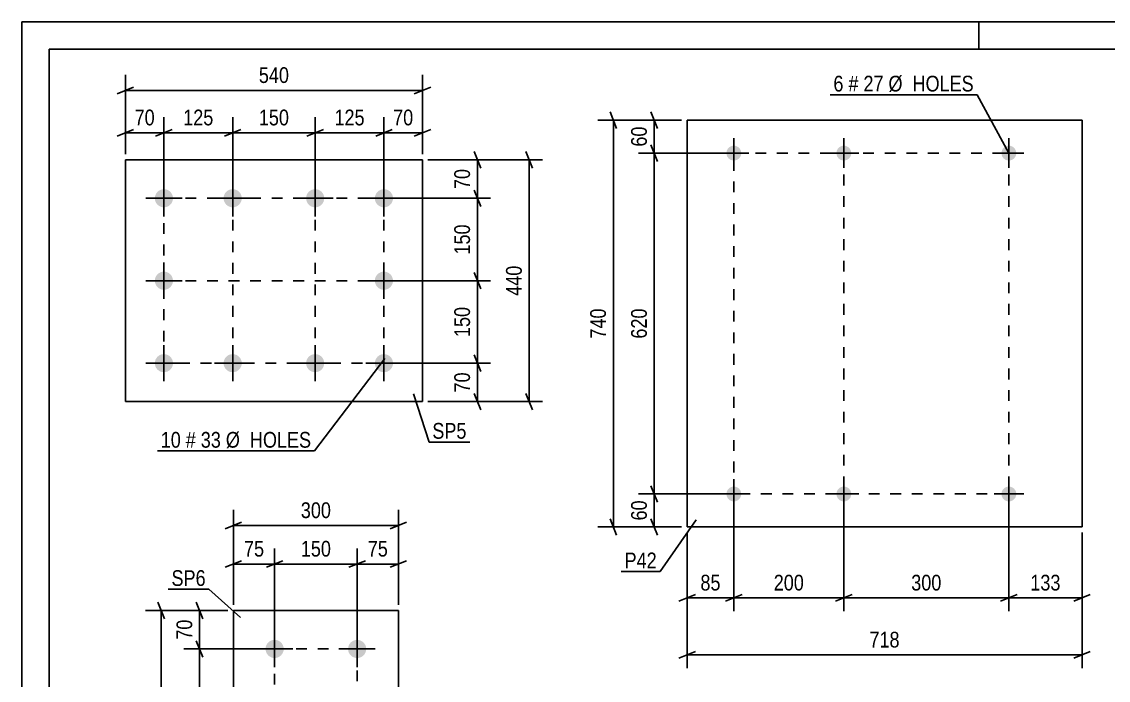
# Model space of a CAD drawing. Header units: millimetres. Extents: x 0 to 594, y 0 to 420.
# Drawn here: x 0 to 197.5, y 300.2 to 420 of the extents above; entities that cross this region are included whole.
import ezdxf

# ---------------------------------------------------------------- set-up
doc = ezdxf.new("R2010")
doc.units = ezdxf.units.MM
doc.linetypes.add('DXK_LINE_DOT2', pattern=[3.9198, 1.9599, -1.9599])
doc.styles.add('Arial Narrow', font='ARIALN.TTF', dxfattribs={"height": 0.2})

# ---------------------------------------------------------------- blocks, each defined once
blk = doc.blocks.new('Unknown-122574334-1163')
at = {"color": 5, "linetype": 'Continuous'}
for p, q in [((594, 420), (0, 420)), ((0, 420), (0, 0)), ((174, 415), (174, 420)), ((589, 415), (5, 415)), ((5, 415), (5, 5))]:
    blk.add_line(p, q, dxfattribs=at)
blk = doc.blocks.new('Part-122574334-15892 - 15891')
at = {"color": 2, "linetype": 'Continuous'}
for p, q in [((38.48, 268.91), (38.48, 312.91)), ((38.48, 312.91), (68.48, 312.91)), ((68.48, 312.91), (68.48, 268.91)), ((68.48, 268.91), (38.48, 268.91))]:
    blk.add_line(p, q, dxfattribs=at)
blk = doc.blocks.new('Bolt-122574334-15893 - 15891')
at = {"linetype": 'Continuous'}
for points in [[(45.98, 307.56, -1), (45.98, 304.26, -1)], [(60.98, 307.56, -1), (60.98, 304.26, -1)], [(45.98, 277.56, -1), (45.98, 274.26, -1)], [(60.98, 277.56, -1), (60.98, 274.26, -1)]]:
    blk.add_hatch(color=1, dxfattribs=at).paths.add_polyline_path(points)
at = {"color": 1, "linetype": 'Continuous'}
for p, q in [((45.98, 309.21), (45.98, 302.61)), ((60.98, 309.21), (60.98, 302.61)), ((42.68, 305.91), (49.28, 305.91)), ((57.68, 305.91), (64.28, 305.91)), ((45.98, 279.21), (45.98, 272.61)), ((60.98, 279.21), (60.98, 272.61)), ((42.68, 275.91), (49.28, 275.91)), ((57.68, 275.91), (64.28, 275.91))]:
    blk.add_line(p, q, dxfattribs=at)
blk = doc.blocks.new('Part-122574334-15901 - 15900')
at = {"color": 2, "linetype": 'Continuous'}
for p, q in [((18.85, 350.89), (18.85, 394.89)), ((18.85, 394.89), (72.85, 394.89)), ((72.85, 394.89), (72.85, 350.89)), ((72.85, 350.89), (18.85, 350.89))]:
    blk.add_line(p, q, dxfattribs=at)
blk = doc.blocks.new('Bolt-122574334-15902 - 15900')
at = {"linetype": 'Continuous'}
for points in [[(25.85, 389.54, -1), (25.85, 386.24, -1)], [(38.35, 389.54, -1), (38.35, 386.24, -1)], [(53.35, 389.54, -1), (53.35, 386.24, -1)], [(65.85, 389.54, -1), (65.85, 386.24, -1)], [(25.85, 374.54, -1), (25.85, 371.24, -1)], [(65.85, 374.54, -1), (65.85, 371.24, -1)], [(25.85, 359.54, -1), (25.85, 356.24, -1)], [(38.35, 359.54, -1), (38.35, 356.24, -1)], [(53.35, 359.54, -1), (53.35, 356.24, -1)], [(65.85, 359.54, -1), (65.85, 356.24, -1)]]:
    blk.add_hatch(color=1, dxfattribs=at).paths.add_polyline_path(points)
at = {"color": 1, "linetype": 'Continuous'}
for p, q in [((25.85, 391.19), (25.85, 384.59)), ((38.35, 391.19), (38.35, 384.59)), ((53.35, 391.19), (53.35, 384.59)), ((65.85, 391.19), (65.85, 384.59)), ((22.55, 387.89), (29.15, 387.89)), ((35.05, 387.89), (41.65, 387.89)), ((50.05, 387.89), (56.65, 387.89)), ((62.55, 387.89), (69.15, 387.89)), ((25.85, 376.19), (25.85, 369.59)), ((65.85, 376.19), (65.85, 369.59)), ((22.55, 372.89), (29.15, 372.89)), ((62.55, 372.89), (69.15, 372.89)), ((25.85, 361.19), (25.85, 354.59)), ((38.35, 361.19), (38.35, 354.59)), ((53.35, 361.19), (53.35, 354.59)), ((65.85, 361.19), (65.85, 354.59)), ((22.55, 357.89), (29.15, 357.89)), ((35.05, 357.89), (41.65, 357.89)), ((50.05, 357.89), (56.65, 357.89)), ((62.55, 357.89), (69.15, 357.89))]:
    blk.add_line(p, q, dxfattribs=at)
blk = doc.blocks.new('Part-122574334-15948 - 15947')
at = {"color": 2, "linetype": 'Continuous'}
for p, q in [((120.97, 328.1), (120.97, 402.1)), ((120.97, 402.1), (192.77, 402.1)), ((192.77, 402.1), (192.77, 328.1)), ((192.77, 328.1), (120.97, 328.1))]:
    blk.add_line(p, q, dxfattribs=at)
blk = doc.blocks.new('Bolt-122574334-15949 - 15947')
at = {"linetype": 'Continuous'}
for points in [[(129.47, 394.75, -1), (129.47, 397.45, -1)], [(149.47, 394.75, -1), (149.47, 397.45, -1)], [(179.47, 394.75, -1), (179.47, 397.45, -1)]]:
    blk.add_hatch(color=1, dxfattribs=at).paths.add_polyline_path(points)
at = {"color": 1, "linetype": 'Continuous'}
for p, q in [((129.47, 398.8), (129.47, 393.4)), ((149.47, 398.8), (149.47, 393.4)), ((179.47, 398.8), (179.47, 393.4)), ((132.17, 396.1), (126.77, 396.1)), ((152.17, 396.1), (146.77, 396.1)), ((182.17, 396.1), (176.77, 396.1))]:
    blk.add_line(p, q, dxfattribs=at)
blk = doc.blocks.new('Bolt-122574334-15950 - 15947')
at = {"linetype": 'Continuous'}
for points in [[(129.47, 332.75, -1), (129.47, 335.45, -1)], [(149.47, 332.75, -1), (149.47, 335.45, -1)], [(179.47, 332.75, -1), (179.47, 335.45, -1)]]:
    blk.add_hatch(color=1, dxfattribs=at).paths.add_polyline_path(points)
at = {"color": 1, "linetype": 'Continuous'}
for p, q in [((129.47, 336.8), (129.47, 331.4)), ((149.47, 336.8), (149.47, 331.4)), ((179.47, 336.8), (179.47, 331.4)), ((132.17, 334.1), (126.77, 334.1)), ((152.17, 334.1), (146.77, 334.1)), ((182.17, 334.1), (176.77, 334.1))]:
    blk.add_line(p, q, dxfattribs=at)
blk = doc.blocks.new('Rectangle-122574334-19764 - 15891')
at = {"color": 1, "linetype": 'DXK_LINE_DOT2'}
blk.add_lwpolyline([(45.98, 305.91), (60.98, 305.91), (60.98, 275.91), (45.98, 275.91), (45.98, 305.91)], close=True, dxfattribs=at)
blk = doc.blocks.new('Rectangle-122574334-19731 - 15900')
at = {"color": 1, "linetype": 'DXK_LINE_DOT2'}
blk.add_lwpolyline([(25.85, 387.89), (65.85, 387.89), (65.85, 357.89), (25.85, 357.89), (25.85, 387.89)], close=True, dxfattribs=at)
blk = doc.blocks.new('Rectangle-122574334-20116 - 15947')
at = {"color": 1, "linetype": 'DXK_LINE_DOT2'}
blk.add_lwpolyline([(129.47, 396.1), (179.47, 396.1), (179.47, 334.1), (129.47, 334.1), (129.47, 396.1)], close=True, dxfattribs=at)
blk = doc.blocks.new('Line-122574334-19741 - 15900')
at = {"color": 1, "linetype": 'DXK_LINE_DOT2'}
blk.add_line((38.35, 387.89), (38.35, 357.89), dxfattribs=at)
blk = doc.blocks.new('Line-122574334-20135 - 15947')
at = {"color": 1, "linetype": 'DXK_LINE_DOT2'}
blk.add_line((149.47, 396.1), (149.47, 334.1), dxfattribs=at)
blk = doc.blocks.new('Line-122574334-19748 - 15900')
at = {"color": 1, "linetype": 'DXK_LINE_DOT2'}
blk.add_line((53.35, 387.89), (53.35, 357.89), dxfattribs=at)
blk = doc.blocks.new('Line-122574334-19755 - 15900')
at = {"color": 1, "linetype": 'DXK_LINE_DOT2'}
blk.add_line((25.85, 372.89), (65.85, 372.89), dxfattribs=at)
blk = doc.blocks.new('StraightDimension-122574334-16434 - 15891')
at = {"color": 7, "linetype": 'Continuous'}
for p, q in [((32.94, 304.41), (31.74, 307.41)), ((44.98, 305.91), (29.49, 305.91)), ((32.34, 275.91), (32.34, 305.91)), ((31.74, 277.41), (32.94, 274.41)), ((44.98, 275.91), (29.49, 275.91))]:
    blk.add_line(p, q, dxfattribs=at)
at = {"color": 0}
blk.add_wipeout([(31.59, 294.26), (27.39, 294.26), (27.39, 287.57), (31.59, 287.57)], dxfattribs=at)
at = {"color": 3, "style": 'Arial Narrow'}
blk.add_text('300', height=2.863, rotation=90.0002, dxfattribs=at).set_placement((30.99, 288.17))
blk = doc.blocks.new('StraightDimension-122574334-16433 - 15891')
at = {"color": 7, "linetype": 'Continuous'}
for p, q in [((31.74, 314.41), (32.94, 311.41)), ((37.48, 312.91), (29.49, 312.91)), ((32.34, 305.91), (32.34, 312.91)), ((32.94, 304.41), (31.74, 307.41)), ((44.98, 305.91), (29.49, 305.91))]:
    blk.add_line(p, q, dxfattribs=at)
at = {"color": 0}
blk.add_wipeout([(31.59, 311.84), (27.39, 311.84), (27.39, 306.99), (31.59, 306.99)], dxfattribs=at)
at = {"color": 3, "style": 'Arial Narrow'}
blk.add_text('70', height=2.863, rotation=90.0002, dxfattribs=at).set_placement((30.99, 307.59))
blk = doc.blocks.new('StraightDimension-122574334-16445 - 15891')
at = {"color": 7, "linetype": 'Continuous'}
for p, q in [((25.94, 311.41), (24.74, 314.41)), ((37.48, 312.91), (22.49, 312.91)), ((25.34, 268.91), (25.34, 312.91)), ((37.48, 268.91), (22.49, 268.91)), ((24.74, 270.41), (25.94, 267.41))]:
    blk.add_line(p, q, dxfattribs=at)
at = {"color": 0}
blk.add_wipeout([(24.59, 294.26), (20.39, 294.26), (20.39, 287.57), (24.59, 287.57)], dxfattribs=at)
at = {"color": 3, "style": 'Arial Narrow'}
blk.add_text('440', height=2.863, rotation=90.0002, dxfattribs=at).set_placement((23.99, 288.17))
blk = doc.blocks.new('StraightDimension-122574334-16449 - 15891')
at = {"color": 7, "linetype": 'Continuous'}
for p, q in [((60.98, 306.91), (60.98, 324.21)), ((68.48, 313.91), (68.48, 324.21)), ((59.48, 320.76), (62.48, 321.96)), ((60.98, 321.36), (68.48, 321.36)), ((69.98, 321.96), (66.98, 320.76))]:
    blk.add_line(p, q, dxfattribs=at)
at = {"color": 0}
blk.add_wipeout([(67.16, 322.11), (67.16, 326.31), (62.31, 326.31), (62.31, 322.11)], dxfattribs=at)
at = {"color": 3, "style": 'Arial Narrow'}
blk.add_text('75', height=2.863, dxfattribs=at).set_placement((62.91, 322.71))
blk = doc.blocks.new('StraightDimension-122574334-16450 - 15891')
at = {"color": 7, "linetype": 'Continuous'}
for p, q in [((45.98, 306.91), (45.98, 324.21)), ((60.98, 306.91), (60.98, 324.21)), ((47.48, 321.96), (44.48, 320.76)), ((45.98, 321.36), (60.98, 321.36)), ((59.48, 320.76), (62.48, 321.96))]:
    blk.add_line(p, q, dxfattribs=at)
at = {"color": 0}
blk.add_wipeout([(56.83, 322.11), (56.83, 326.31), (50.14, 326.31), (50.14, 322.11)], dxfattribs=at)
at = {"color": 3, "style": 'Arial Narrow'}
blk.add_text('150', height=2.863, dxfattribs=at).set_placement((50.74, 322.71))
blk = doc.blocks.new('StraightDimension-122574334-16451 - 15891')
at = {"color": 7, "linetype": 'Continuous'}
for p, q in [((38.48, 313.91), (38.48, 324.21)), ((45.98, 306.91), (45.98, 324.21)), ((36.98, 320.76), (39.98, 321.96)), ((38.48, 321.36), (45.98, 321.36)), ((47.48, 321.96), (44.48, 320.76))]:
    blk.add_line(p, q, dxfattribs=at)
at = {"color": 0}
blk.add_wipeout([(44.66, 322.11), (44.66, 326.31), (39.81, 326.31), (39.81, 322.11)], dxfattribs=at)
at = {"color": 3, "style": 'Arial Narrow'}
blk.add_text('75', height=2.863, dxfattribs=at).set_placement((40.41, 322.71))
blk = doc.blocks.new('StraightDimension-122574334-16461 - 15891')
at = {"color": 7, "linetype": 'Continuous'}
for p, q in [((38.48, 313.91), (38.48, 331.21)), ((68.48, 313.91), (68.48, 331.21)), ((39.98, 328.96), (36.98, 327.76)), ((38.48, 328.36), (68.48, 328.36)), ((66.98, 327.76), (69.98, 328.96))]:
    blk.add_line(p, q, dxfattribs=at)
at = {"color": 0}
blk.add_wipeout([(56.83, 329.11), (56.83, 333.31), (50.14, 333.31), (50.14, 329.11)], dxfattribs=at)
at = {"color": 3, "style": 'Arial Narrow'}
blk.add_text('300', height=2.863, dxfattribs=at).set_placement((50.74, 329.71))
blk = doc.blocks.new('StraightDimension-122574334-16487 - 15900')
at = {"color": 7, "linetype": 'Continuous'}
for p, q in [((38.35, 388.89), (38.35, 402.65)), ((53.35, 388.89), (53.35, 402.65)), ((39.85, 400.4), (36.85, 399.2)), ((38.35, 399.8), (53.35, 399.8)), ((51.85, 399.2), (54.85, 400.4))]:
    blk.add_line(p, q, dxfattribs=at)
at = {"color": 0}
blk.add_wipeout([(49.19, 400.55), (49.19, 404.75), (42.51, 404.75), (42.51, 400.55)], dxfattribs=at)
at = {"color": 3, "style": 'Arial Narrow'}
blk.add_text('150', height=2.863, dxfattribs=at).set_placement((43.11, 401.15))
blk = doc.blocks.new('StraightDimension-122574334-16505 - 15900')
at = {"color": 7, "linetype": 'Continuous'}
for p, q in [((18.85, 395.89), (18.85, 410.36)), ((72.85, 395.89), (72.85, 410.36)), ((20.35, 408.11), (17.35, 406.91)), ((18.85, 407.51), (72.85, 407.51)), ((71.35, 406.91), (74.35, 408.11))]:
    blk.add_line(p, q, dxfattribs=at)
at = {"color": 0}
blk.add_wipeout([(49.19, 408.26), (49.19, 412.46), (42.51, 412.46), (42.51, 408.26)], dxfattribs=at)
at = {"color": 3, "style": 'Arial Narrow'}
blk.add_text('540', height=2.863, dxfattribs=at).set_placement((43.11, 408.86))
blk = doc.blocks.new('StraightDimension-122574334-16465 - 15900')
at = {"color": 7, "linetype": 'Continuous'}
for p, q in [((82.25, 396.39), (83.45, 393.39)), ((73.85, 394.89), (85.25, 394.89)), ((82.85, 387.89), (82.85, 394.89)), ((83.45, 386.39), (82.25, 389.39)), ((66.85, 387.89), (85.25, 387.89))]:
    blk.add_line(p, q, dxfattribs=at)
at = {"color": 0}
blk.add_wipeout([(82.1, 393.82), (77.9, 393.82), (77.9, 388.96), (82.1, 388.96)], dxfattribs=at)
at = {"color": 3, "style": 'Arial Narrow'}
blk.add_text('70', height=2.863, rotation=90.0002, dxfattribs=at).set_placement((81.5, 389.56))
blk = doc.blocks.new('StraightDimension-122574334-16466 - 15900')
at = {"color": 7, "linetype": 'Continuous'}
for p, q in [((83.45, 386.39), (82.25, 389.39)), ((66.85, 387.89), (85.25, 387.89)), ((82.85, 372.89), (82.85, 387.89)), ((82.25, 374.39), (83.45, 371.39)), ((66.85, 372.89), (85.25, 372.89))]:
    blk.add_line(p, q, dxfattribs=at)
at = {"color": 0}
blk.add_wipeout([(82.1, 383.73), (77.9, 383.73), (77.9, 377.05), (82.1, 377.05)], dxfattribs=at)
at = {"color": 3, "style": 'Arial Narrow'}
blk.add_text('150', height=2.863, rotation=90.0002, dxfattribs=at).set_placement((81.5, 377.65))
blk = doc.blocks.new('StraightDimension-122574334-16467 - 15900')
at = {"color": 7, "linetype": 'Continuous'}
for p, q in [((83.45, 371.39), (82.25, 374.39)), ((66.85, 372.89), (85.25, 372.89)), ((82.85, 357.89), (82.85, 372.89)), ((66.85, 357.89), (85.25, 357.89)), ((82.25, 359.39), (83.45, 356.39))]:
    blk.add_line(p, q, dxfattribs=at)
at = {"color": 0}
blk.add_wipeout([(82.1, 368.73), (77.9, 368.73), (77.9, 362.05), (82.1, 362.05)], dxfattribs=at)
at = {"color": 3, "style": 'Arial Narrow'}
blk.add_text('150', height=2.863, rotation=90.0002, dxfattribs=at).set_placement((81.5, 362.65))
blk = doc.blocks.new('StraightDimension-122574334-16468 - 15900')
at = {"color": 7, "linetype": 'Continuous'}
for p, q in [((66.85, 357.89), (85.25, 357.89)), ((82.25, 359.39), (83.45, 356.39)), ((82.85, 350.89), (82.85, 357.89)), ((83.45, 349.39), (82.25, 352.39)), ((73.85, 350.89), (85.25, 350.89))]:
    blk.add_line(p, q, dxfattribs=at)
at = {"color": 0}
blk.add_wipeout([(82.1, 356.82), (77.9, 356.82), (77.9, 351.96), (82.1, 351.96)], dxfattribs=at)
at = {"color": 3, "style": 'Arial Narrow'}
blk.add_text('70', height=2.863, rotation=90.0002, dxfattribs=at).set_placement((81.5, 352.56))
blk = doc.blocks.new('StraightDimension-122574334-16481 - 15900')
at = {"color": 7, "linetype": 'Continuous'}
for p, q in [((92.86, 393.39), (91.66, 396.39)), ((73.85, 394.89), (94.66, 394.89)), ((92.26, 350.89), (92.26, 394.89)), ((91.66, 352.39), (92.86, 349.39)), ((73.85, 350.89), (94.66, 350.89))]:
    blk.add_line(p, q, dxfattribs=at)
at = {"color": 0}
blk.add_wipeout([(91.51, 376.23), (87.31, 376.23), (87.31, 369.55), (91.51, 369.55)], dxfattribs=at)
at = {"color": 3, "style": 'Arial Narrow'}
blk.add_text('440', height=2.863, rotation=90.0002, dxfattribs=at).set_placement((90.91, 370.15))
blk = doc.blocks.new('StraightDimension-122574334-16485 - 15900')
at = {"color": 7, "linetype": 'Continuous'}
for p, q in [((65.85, 388.89), (65.85, 402.65)), ((72.85, 395.89), (72.85, 402.65)), ((64.35, 399.2), (67.35, 400.4)), ((65.85, 399.8), (72.85, 399.8)), ((74.35, 400.4), (71.35, 399.2))]:
    blk.add_line(p, q, dxfattribs=at)
at = {"color": 0}
blk.add_wipeout([(71.78, 400.55), (71.78, 404.75), (66.92, 404.75), (66.92, 400.55)], dxfattribs=at)
at = {"color": 3, "style": 'Arial Narrow'}
blk.add_text('70', height=2.863, dxfattribs=at).set_placement((67.52, 401.15))
blk = doc.blocks.new('StraightDimension-122574334-16486 - 15900')
at = {"color": 7, "linetype": 'Continuous'}
for p, q in [((53.35, 388.89), (53.35, 402.65)), ((65.85, 388.89), (65.85, 402.65)), ((51.85, 399.2), (54.85, 400.4)), ((53.35, 399.8), (65.85, 399.8)), ((67.35, 400.4), (64.35, 399.2))]:
    blk.add_line(p, q, dxfattribs=at)
at = {"color": 0}
blk.add_wipeout([(62.94, 400.55), (62.94, 404.75), (56.26, 404.75), (56.26, 400.55)], dxfattribs=at)
at = {"color": 3, "style": 'Arial Narrow'}
blk.add_text('125', height=2.863, dxfattribs=at).set_placement((56.86, 401.15))
blk = doc.blocks.new('StraightDimension-122574334-16488 - 15900')
at = {"color": 7, "linetype": 'Continuous'}
for p, q in [((25.85, 388.89), (25.85, 402.65)), ((38.35, 388.89), (38.35, 402.65)), ((24.35, 399.2), (27.35, 400.4)), ((25.85, 399.8), (38.35, 399.8)), ((39.85, 400.4), (36.85, 399.2))]:
    blk.add_line(p, q, dxfattribs=at)
at = {"color": 0}
blk.add_wipeout([(35.44, 400.55), (35.44, 404.75), (28.76, 404.75), (28.76, 400.55)], dxfattribs=at)
at = {"color": 3, "style": 'Arial Narrow'}
blk.add_text('125', height=2.863, dxfattribs=at).set_placement((29.36, 401.15))
blk = doc.blocks.new('StraightDimension-122574334-16489 - 15900')
at = {"color": 7, "linetype": 'Continuous'}
for p, q in [((18.85, 395.89), (18.85, 402.65)), ((25.85, 388.89), (25.85, 402.65)), ((17.35, 399.2), (20.35, 400.4)), ((18.85, 399.8), (25.85, 399.8)), ((27.35, 400.4), (24.35, 399.2))]:
    blk.add_line(p, q, dxfattribs=at)
at = {"color": 0}
blk.add_wipeout([(24.78, 400.55), (24.78, 404.75), (19.92, 404.75), (19.92, 400.55)], dxfattribs=at)
at = {"color": 3, "style": 'Arial Narrow'}
blk.add_text('70', height=2.863, dxfattribs=at).set_placement((20.52, 401.15))
blk = doc.blocks.new('StraightDimension-122574334-16525 - 15947')
at = {"color": 7, "linetype": 'Continuous'}
for p, q in [((114.4, 403.6), (115.6, 400.6)), ((119.97, 402.1), (112.15, 402.1)), ((115, 396.1), (115, 402.1)), ((115.6, 394.6), (114.4, 397.6)), ((128.47, 396.1), (112.15, 396.1))]:
    blk.add_line(p, q, dxfattribs=at)
at = {"color": 0}
blk.add_wipeout([(114.25, 401.53), (110.05, 401.53), (110.05, 396.68), (114.25, 396.68)], dxfattribs=at)
at = {"color": 3, "style": 'Arial Narrow'}
blk.add_text('60', height=2.863, rotation=90.0002, dxfattribs=at).set_placement((113.65, 397.28))
blk = doc.blocks.new('StraightDimension-122574334-16526 - 15947')
at = {"color": 7, "linetype": 'Continuous'}
for p, q in [((115.6, 394.6), (114.4, 397.6)), ((128.47, 396.1), (112.15, 396.1)), ((115, 334.1), (115, 396.1)), ((128.47, 334.1), (112.15, 334.1)), ((114.4, 335.6), (115.6, 332.6))]:
    blk.add_line(p, q, dxfattribs=at)
at = {"color": 0}
blk.add_wipeout([(114.25, 368.45), (110.05, 368.45), (110.05, 361.76), (114.25, 361.76)], dxfattribs=at)
at = {"color": 3, "style": 'Arial Narrow'}
blk.add_text('620', height=2.863, rotation=90.0002, dxfattribs=at).set_placement((113.65, 362.36))
blk = doc.blocks.new('StraightDimension-122574334-16527 - 15947')
at = {"color": 7, "linetype": 'Continuous'}
for p, q in [((128.47, 334.1), (112.15, 334.1)), ((114.4, 335.6), (115.6, 332.6)), ((115, 328.1), (115, 334.1)), ((119.97, 328.1), (112.15, 328.1)), ((115.6, 326.6), (114.4, 329.6))]:
    blk.add_line(p, q, dxfattribs=at)
at = {"color": 0}
blk.add_wipeout([(114.25, 333.53), (110.05, 333.53), (110.05, 328.68), (114.25, 328.68)], dxfattribs=at)
at = {"color": 3, "style": 'Arial Narrow'}
blk.add_text('60', height=2.863, rotation=90.0002, dxfattribs=at).set_placement((113.65, 329.28))
blk = doc.blocks.new('StraightDimension-122574334-16537 - 15947')
at = {"color": 7, "linetype": 'Continuous'}
for p, q in [((108.16, 400.6), (106.96, 403.6)), ((119.97, 402.1), (104.71, 402.1)), ((107.56, 328.1), (107.56, 402.1)), ((119.97, 328.1), (104.71, 328.1)), ((106.96, 329.6), (108.16, 326.6))]:
    blk.add_line(p, q, dxfattribs=at)
at = {"color": 0}
blk.add_wipeout([(106.81, 368.45), (102.61, 368.45), (102.61, 361.76), (106.81, 361.76)], dxfattribs=at)
at = {"color": 3, "style": 'Arial Narrow'}
blk.add_text('740', height=2.863, rotation=90.0002, dxfattribs=at).set_placement((106.21, 362.36))
blk = doc.blocks.new('StraightDimension-122574334-16563 - 15947')
at = {"color": 7, "linetype": 'Continuous'}
for p, q in [((120.97, 327.1), (120.97, 302.42)), ((192.77, 327.1), (192.77, 302.42)), ((122.47, 305.42), (119.47, 304.22)), ((120.97, 304.82), (192.77, 304.82)), ((191.27, 304.22), (194.27, 305.42))]:
    blk.add_line(p, q, dxfattribs=at)
at = {"color": 0}
blk.add_wipeout([(160.21, 305.57), (160.21, 309.77), (153.52, 309.77), (153.52, 305.57)], dxfattribs=at)
at = {"color": 3, "style": 'Arial Narrow'}
blk.add_text('718', height=2.863, dxfattribs=at).set_placement((154.12, 306.17))
blk = doc.blocks.new('StraightDimension-122574334-20085 - 15947')
at = {"color": 7, "linetype": 'Continuous'}
for p, q in [((179.47, 333.1), (179.47, 312.79)), ((192.77, 327.1), (192.77, 312.79)), ((180.97, 315.79), (177.97, 314.59)), ((179.47, 315.19), (192.77, 315.19)), ((191.27, 314.59), (194.27, 315.79))]:
    blk.add_line(p, q, dxfattribs=at)
at = {"color": 0}
blk.add_wipeout([(189.46, 315.94), (189.46, 320.14), (182.77, 320.14), (182.77, 315.94)], dxfattribs=at)
at = {"color": 3, "style": 'Arial Narrow'}
blk.add_text('133', height=2.863, dxfattribs=at).set_placement((183.37, 316.54))
blk = doc.blocks.new('StraightDimension-122574334-20086 - 15947')
at = {"color": 7, "linetype": 'Continuous'}
for p, q in [((149.47, 333.1), (149.47, 312.79)), ((179.47, 333.1), (179.47, 312.79)), ((150.97, 315.79), (147.97, 314.59)), ((149.47, 315.19), (179.47, 315.19)), ((177.97, 314.59), (180.97, 315.79))]:
    blk.add_line(p, q, dxfattribs=at)
at = {"color": 0}
blk.add_wipeout([(167.81, 315.94), (167.81, 320.14), (161.12, 320.14), (161.12, 315.94)], dxfattribs=at)
at = {"color": 3, "style": 'Arial Narrow'}
blk.add_text('300', height=2.863, dxfattribs=at).set_placement((161.72, 316.54))
blk = doc.blocks.new('StraightDimension-122574334-20087 - 15947')
at = {"color": 7, "linetype": 'Continuous'}
for p, q in [((129.47, 333.1), (129.47, 312.79)), ((149.47, 333.1), (149.47, 312.79)), ((130.97, 315.79), (127.97, 314.59)), ((129.47, 315.19), (149.47, 315.19)), ((147.97, 314.59), (150.97, 315.79))]:
    blk.add_line(p, q, dxfattribs=at)
at = {"color": 0}
blk.add_wipeout([(142.81, 315.94), (142.81, 320.14), (136.12, 320.14), (136.12, 315.94)], dxfattribs=at)
at = {"color": 3, "style": 'Arial Narrow'}
blk.add_text('200', height=2.863, dxfattribs=at).set_placement((136.72, 316.54))
blk = doc.blocks.new('StraightDimension-122574334-20088 - 15947')
at = {"color": 7, "linetype": 'Continuous'}
for p, q in [((129.47, 333.1), (129.47, 312.79)), ((120.97, 327.1), (120.97, 312.79)), ((119.47, 314.59), (122.47, 315.79)), ((120.97, 315.19), (129.47, 315.19)), ((130.97, 315.79), (127.97, 314.59))]:
    blk.add_line(p, q, dxfattribs=at)
at = {"color": 0}
blk.add_wipeout([(127.64, 315.94), (127.64, 320.14), (122.79, 320.14), (122.79, 315.94)], dxfattribs=at)
at = {"color": 3, "style": 'Arial Narrow'}
blk.add_text('85', height=2.863, dxfattribs=at).set_placement((123.39, 316.54))
blk = doc.blocks.new('Mark-122574334-17072 - 15891')
at = {"color": 0}
blk.add_wipeout([(33.44, 317.37), (33.44, 320.37), (27.23, 320.37), (27.23, 317.37)], dxfattribs=at)
blk.add_wipeout([(33.44, 317.37), (33.44, 320.37), (27.23, 320.37), (27.23, 317.37)], dxfattribs=at)
at = {"color": 30, "linetype": 'Continuous'}
for p in [(26.63, 316.77), (39.75, 311.61)]:
    blk.add_line(p, (34.04, 316.77), dxfattribs=at)
at = {"color": 3, "style": 'Arial Narrow'}
blk.add_text('SP6', height=2.863, dxfattribs=at).set_placement((27.23, 317.37))
blk = doc.blocks.new('Mark-122574334-17076 - 15900')
at = {"color": 0}
blk.add_wipeout([(80.86, 344.15), (80.86, 347.15), (74.65, 347.15), (74.65, 344.15)], dxfattribs=at)
blk.add_wipeout([(80.86, 344.15), (80.86, 347.15), (74.65, 347.15), (74.65, 344.15)], dxfattribs=at)
at = {"color": 30, "linetype": 'Continuous'}
for p, q in [((71.21, 352.29), (74.05, 343.55)), ((74.05, 343.55), (81.46, 343.55))]:
    blk.add_line(p, q, dxfattribs=at)
at = {"color": 3, "style": 'Arial Narrow'}
blk.add_text('SP5', height=2.863, dxfattribs=at).set_placement((74.65, 344.15))
blk = doc.blocks.new('Mark-122574334-17079 - 15900')
at = {"color": 0}
blk.add_wipeout([(28.92, 342.52), (28.92, 345.52), (25.27, 345.52), (25.27, 342.52)], dxfattribs=at)
blk.add_wipeout([(28.92, 342.52), (28.92, 345.52), (25.27, 345.52), (25.27, 342.52)], dxfattribs=at)
at = {"color": 3, "style": 'Arial Narrow'}
blk.add_text('10', height=2.863, dxfattribs=at).set_placement((25.27, 342.52))
at = {"color": 0}
blk.add_wipeout([(31.65, 342.52), (31.65, 345.52), (29.82, 345.52), (29.82, 342.52)], dxfattribs=at)
blk.add_wipeout([(31.65, 342.52), (31.65, 345.52), (29.82, 345.52), (29.82, 342.52)], dxfattribs=at)
blk.add_wipeout([(36.21, 342.52), (36.21, 345.52), (32.55, 345.52), (32.55, 342.52)], dxfattribs=at)
blk.add_wipeout([(36.21, 342.52), (36.21, 345.52), (32.55, 345.52), (32.55, 342.52)], dxfattribs=at)
at = {"color": 3, "style": 'Arial Narrow'}
for s, height, p in [('#', 2.86, (29.82, 342.52)), ('33', 2.863, (32.55, 342.52))]:
    blk.add_text(s, height=height, dxfattribs=at).set_placement(p)
at = {"color": 0}
blk.add_wipeout([(52.64, 342.52), (52.64, 345.52), (37.11, 345.52), (37.11, 342.52)], dxfattribs=at)
blk.add_wipeout([(52.64, 342.52), (52.64, 345.52), (37.11, 345.52), (37.11, 342.52)], dxfattribs=at)
at = {"color": 7, "linetype": 'Continuous'}
for p in [(66.03, 358.74), (24.67, 341.92)]:
    blk.add_line(p, (53.24, 341.92), dxfattribs=at)
at = {"color": 3, "style": 'Arial Narrow'}
blk.add_text('Ø  HOLES', height=2.863, dxfattribs=at).set_placement((37.11, 342.52))
blk = doc.blocks.new('Mark-122574334-17083 - 15947')
at = {"color": 0}
blk.add_wipeout([(115.45, 320.58), (115.45, 323.58), (109.6, 323.58), (109.6, 320.58)], dxfattribs=at)
blk.add_wipeout([(115.45, 320.58), (115.45, 323.58), (109.6, 323.58), (109.6, 320.58)], dxfattribs=at)
at = {"color": 30, "linetype": 'Continuous'}
for p in [(122.6, 329.37), (109, 319.98)]:
    blk.add_line(p, (116.05, 319.98), dxfattribs=at)
at = {"color": 3, "style": 'Arial Narrow'}
blk.add_text('P42', height=2.863, dxfattribs=at).set_placement((109.6, 320.58))
blk = doc.blocks.new('MarkSet-122574334-19950 - 15947')
at = {"color": 0}
blk.add_wipeout([(149.4, 407.31), (149.4, 410.31), (147.57, 410.31), (147.57, 407.31)], dxfattribs=at)
blk.add_wipeout([(149.4, 407.31), (149.4, 410.31), (147.57, 410.31), (147.57, 407.31)], dxfattribs=at)
at = {"color": 3, "style": 'Arial Narrow'}
blk.add_text('6', height=2.86, dxfattribs=at).set_placement((147.57, 407.31))
at = {"color": 0}
blk.add_wipeout([(152.13, 407.31), (152.13, 410.31), (150.3, 410.31), (150.3, 407.31)], dxfattribs=at)
blk.add_wipeout([(152.13, 407.31), (152.13, 410.31), (150.3, 410.31), (150.3, 407.31)], dxfattribs=at)
blk.add_wipeout([(156.68, 407.31), (156.68, 410.31), (153.03, 410.31), (153.03, 407.31)], dxfattribs=at)
blk.add_wipeout([(156.68, 407.31), (156.68, 410.31), (153.03, 410.31), (153.03, 407.31)], dxfattribs=at)
at = {"color": 3, "style": 'Arial Narrow'}
for s, height, p in [('#', 2.86, (150.3, 407.31)), ('27', 2.863, (153.03, 407.31))]:
    blk.add_text(s, height=height, dxfattribs=at).set_placement(p)
at = {"color": 0}
blk.add_wipeout([(173.11, 407.31), (173.11, 410.31), (157.58, 410.31), (157.58, 407.31)], dxfattribs=at)
blk.add_wipeout([(173.11, 407.31), (173.11, 410.31), (157.58, 410.31), (157.58, 407.31)], dxfattribs=at)
at = {"color": 7, "linetype": 'Continuous'}
for p in [(146.97, 406.71), (179.47, 396.1)]:
    blk.add_line(p, (173.71, 406.71), dxfattribs=at)
at = {"color": 3, "style": 'Arial Narrow'}
blk.add_text('Ø  HOLES', height=2.863, dxfattribs=at).set_placement((157.58, 407.31))

msp = doc.modelspace()

# ---------------------------------------------------------------- block references
for name in ['Unknown-122574334-1163', 'Part-122574334-15948 - 15947', 'Bolt-122574334-15949 - 15947', 'Rectangle-122574334-20116 - 15947', 'Line-122574334-20135 - 15947', 'Part-122574334-15901 - 15900', 'Bolt-122574334-15902 - 15900', 'Rectangle-122574334-19731 - 15900', 'Line-122574334-19741 - 15900', 'Line-122574334-19748 - 15900', 'Line-122574334-19755 - 15900', 'Bolt-122574334-15950 - 15947', 'Part-122574334-15892 - 15891', 'Bolt-122574334-15893 - 15891', 'Rectangle-122574334-19764 - 15891']:
    msp.add_blockref(name, (0, 0))

# ---------------------------------------------------------------- next in the draw order: block references
for name in ['MarkSet-122574334-19950 - 15947', 'StraightDimension-122574334-16487 - 15900', 'StraightDimension-122574334-16525 - 15947', 'StraightDimension-122574334-16449 - 15891', 'StraightDimension-122574334-16434 - 15891']:
    msp.add_blockref(name, (0, 0))

# ---------------------------------------------------------------- next in the draw order: block references
for name in ['StraightDimension-122574334-16505 - 15900', 'StraightDimension-122574334-16526 - 15947', 'StraightDimension-122574334-16433 - 15891']:
    msp.add_blockref(name, (0, 0))

# ---------------------------------------------------------------- next in the draw order: block references
for name in ['StraightDimension-122574334-16488 - 15900', 'StraightDimension-122574334-16465 - 15900', 'StraightDimension-122574334-16527 - 15947', 'StraightDimension-122574334-16450 - 15891', 'StraightDimension-122574334-16445 - 15891']:
    msp.add_blockref(name, (0, 0))

# ---------------------------------------------------------------- next in the draw order: block references
for name in ['StraightDimension-122574334-16489 - 15900', 'StraightDimension-122574334-16537 - 15947', 'StraightDimension-122574334-16466 - 15900', 'StraightDimension-122574334-16451 - 15891']:
    msp.add_blockref(name, (0, 0))

# ---------------------------------------------------------------- next in the draw order: block references
for name in ['StraightDimension-122574334-16467 - 15900', 'StraightDimension-122574334-16461 - 15891', 'StraightDimension-122574334-16563 - 15947']:
    msp.add_blockref(name, (0, 0))

# ---------------------------------------------------------------- next in the draw order: block references
for name in ['StraightDimension-122574334-16468 - 15900', 'StraightDimension-122574334-20085 - 15947', 'Mark-122574334-17072 - 15891']:
    msp.add_blockref(name, (0, 0))

# ---------------------------------------------------------------- next in the draw order: block references
for name in ['StraightDimension-122574334-16481 - 15900', 'Mark-122574334-17079 - 15900', 'StraightDimension-122574334-20086 - 15947']:
    msp.add_blockref(name, (0, 0))

# ---------------------------------------------------------------- next in the draw order: block references
for name in ['StraightDimension-122574334-16485 - 15900', 'Mark-122574334-17076 - 15900', 'StraightDimension-122574334-20087 - 15947']:
    msp.add_blockref(name, (0, 0))

# ---------------------------------------------------------------- next in the draw order: block references
for name in ['StraightDimension-122574334-16486 - 15900', 'StraightDimension-122574334-20088 - 15947']:
    msp.add_blockref(name, (0, 0))

# ---------------------------------------------------------------- next in the draw order: block references
msp.add_blockref('Mark-122574334-17083 - 15947', (0, 0))

doc.saveas('drawing.dxf')
